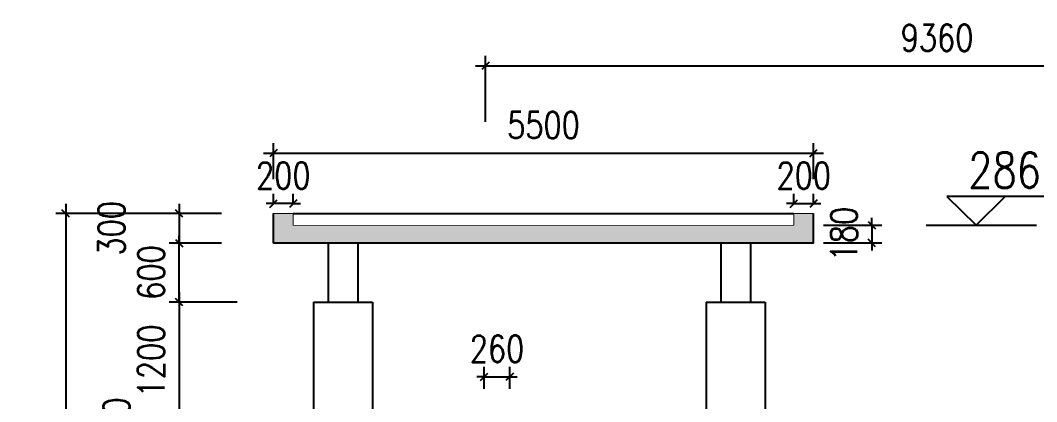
# Model space of a CAD drawing. Extents: x 249174 to 363784, y -3149 to 82603.
# Drawn here: x 315945 to 326295, y 31100 to 34979 of the extents above; entities that cross this region are included whole.
import ezdxf

# ---------------------------------------------------------------- set-up
doc = ezdxf.new("R2010")
doc.units = 0
doc.header["$LTSCALE"] = 1000
doc.header["$MEASUREMENT"] = 0
doc.linetypes.add('DOTE', pattern=[2.42, 2, -0.2, 0.02, -0.2])
doc.layers.get('0').update_dxf_attribs({"linetype": 'CONTINUOUS'})
doc.layers.get('DEFPOINTS').update_dxf_attribs({"color": 6, "linetype": 'CONTINUOUS'})
for name, color, linetype in [('111', 4, 'CONTINUOUS'), ('3', 84, 'CONTINUOUS'), ('DIM', 3, 'CONTINUOUS'), ('DOTE', 4, 'DOTE'), ('LAYER7', 8, 'CONTINUOUS'), ('PUB_TEXT', 7, 'CONTINUOUS')]:
    doc.layers.add(name, color=color, linetype=linetype)
doc.styles.add('DIM_FONT', font='SIMPLEX', dxfattribs={"width": 0.8})
doc.dimstyles.new('DIMN', dxfattribs={"dimtxt": 300, "dimasz": 1, "dimexe": 250, "dimexo": 300, "dimgap": 150, "dimtad": 1, "dimdec": 0, "dimzin": 0, "dimtxsty": 'DIM_FONT', "dimblk": '_DIMX', "dimblk1": '_DIMX', "dimblk2": '_DIMX', "dimcen": 100, "dimdle": 250, "dimclrd": 3, "dimclre": 3, "dimclrt": 7, "dimazin": 3, "dimtfac": 1, "dimtdec": 0, "dimtix": 1, "dimtmove": 0, "dimatfit": 3, "dimtolj": 1, "dimtzin": 0})

# ---------------------------------------------------------------- blocks, each defined once
blk = doc.blocks.new('_OBLIQUE')
at = {"color": 0, "linetype": 'BYBLOCK'}
blk.add_line((-0.5, -0.5), (0.5, 0.5), dxfattribs=at)
blk = doc.blocks.new('*D95')
at = {"color": 3, "linetype": 'BYBLOCK'}
for p, q in [((291136, -62940), (291136, -62268)), ((300336, -62940), (300336, -62268)), ((291036, -62368), (300436, -62368))]:
    blk.add_line(p, q, dxfattribs=at)
at = {"layer": 'DEFPOINTS', "color": 0, "linetype": 'BYBLOCK'}
for p in [(300336, -62368), (291136, -63040), (300336, -63040)]:
    blk.add_point(p, dxfattribs=at)
at = {"color": 3, "linetype": 'BYBLOCK', "xscale": 75, "yscale": 75, "zscale": 75, "rotation": 180}
blk.add_blockref('_OBLIQUE', (291136, -62368), dxfattribs=at)
at = {"color": 3, "linetype": 'BYBLOCK', "xscale": 75, "yscale": 75, "zscale": 75}
blk.add_blockref('_OBLIQUE', (300336, -62368), dxfattribs=at)
at = {"color": 7, "linetype": 'BYBLOCK', "insert": (295736, -62083), "char_height": 270, "attachment_point": 5, "style": 'DIM_FONT'}
blk.add_mtext('\\A1;9360', dxfattribs=at)
blk = doc.blocks.new('_DIMX')
blk.add_line((-150, 0), (150, 0))
at = {"const_width": 50}
blk.add_lwpolyline([(-70, -70), (70, 70)], dxfattribs=at)
blk = doc.blocks.new('*D92')
at = {"color": 3, "linetype": 'BYBLOCK'}
for p, q in [((282506, -81714), (282506, -81347)), ((288006, -81714), (288006, -81347)), ((282406, -81447), (288106, -81447))]:
    blk.add_line(p, q, dxfattribs=at)
at = {"layer": 'DEFPOINTS', "color": 0, "linetype": 'BYBLOCK'}
for p in [(288006, -81447), (282506, -81814), (288006, -81814)]:
    blk.add_point(p, dxfattribs=at)
at = {"color": 3, "linetype": 'BYBLOCK', "xscale": 75, "yscale": 75, "zscale": 75, "rotation": 180}
blk.add_blockref('_OBLIQUE', (282506, -81447), dxfattribs=at)
at = {"color": 3, "linetype": 'BYBLOCK', "xscale": 75, "yscale": 75, "zscale": 75}
blk.add_blockref('_OBLIQUE', (288006, -81447), dxfattribs=at)
at = {"color": 7, "linetype": 'BYBLOCK', "insert": (285256, -81162), "char_height": 270, "attachment_point": 5, "style": 'DIM_FONT'}
blk.add_mtext('\\A1;5500', dxfattribs=at)
blk = doc.blocks.new('*D214')
at = {"color": 3, "linetype": 'BYBLOCK'}
for p, q in [((266947, -91223), (266947, -91623)), ((267378, -91323), (266847, -91323)), ((267378, -91623), (266847, -91623))]:
    blk.add_line(p, q, dxfattribs=at)
at = {"layer": 'DEFPOINTS', "color": 0, "linetype": 'BYBLOCK'}
for p in [(267478, -91323), (266947, -91623), (267478, -91623)]:
    blk.add_point(p, dxfattribs=at)
at = {"color": 3, "linetype": 'BYBLOCK', "xscale": 75, "yscale": 75, "zscale": 75}
for p, rotation in [((266947, -91323), 90), ((266947, -91623), 270)]:
    blk.add_blockref('_OBLIQUE', p, dxfattribs=dict(at, rotation=rotation))
at = {"color": 7, "linetype": 'BYBLOCK', "insert": (266258, -91473), "char_height": 270, "attachment_point": 5, "rotation": 90, "style": 'DIM_FONT'}
blk.add_mtext('\\A1;300', dxfattribs=at)
blk = doc.blocks.new('*D215')
at = {"color": 3, "linetype": 'BYBLOCK'}
for p, q in [((266947, -91623), (266947, -91548)), ((267378, -91623), (266847, -91623)), ((266947, -92223), (266947, -91623)), ((267378, -92223), (266847, -92223)), ((266947, -92223), (266947, -92298))]:
    blk.add_line(p, q, dxfattribs=at)
at = {"layer": 'DEFPOINTS', "color": 0, "linetype": 'BYBLOCK'}
for p in [(266947, -91623), (267478, -91623), (267478, -92223)]:
    blk.add_point(p, dxfattribs=at)
at = {"color": 3, "linetype": 'BYBLOCK', "xscale": 75, "yscale": 75, "zscale": 75}
for p, rotation in [((266947, -91623), 270), ((266947, -92223), 90)]:
    blk.add_blockref('_OBLIQUE', p, dxfattribs=dict(at, rotation=rotation))
at = {"color": 7, "linetype": 'BYBLOCK', "insert": (266662, -91923), "char_height": 270, "attachment_point": 5, "rotation": 90, "style": 'DIM_FONT'}
blk.add_mtext('\\A1;600', dxfattribs=at)
blk = doc.blocks.new('*D217')
at = {"color": 3, "linetype": 'BYBLOCK'}
for p, q in [((266948, -93423), (266948, -93348)), ((267538, -93423), (266848, -93423)), ((266948, -93423), (266948, -93523)), ((266948, -93423), (266948, -93523)), ((267538, -93523), (266848, -93523)), ((266948, -93523), (266948, -93598))]:
    blk.add_line(p, q, dxfattribs=at)
at = {"layer": 'DEFPOINTS', "color": 0, "linetype": 'BYBLOCK'}
for p in [(267638, -93423), (266948, -93523), (267638, -93523)]:
    blk.add_point(p, dxfattribs=at)
at = {"color": 3, "linetype": 'BYBLOCK', "xscale": 75, "yscale": 75, "zscale": 75}
for p, rotation in [((266948, -93423), 270), ((266948, -93523), 90)]:
    blk.add_blockref('_OBLIQUE', p, dxfattribs=dict(at, rotation=rotation))
at = {"color": 7, "linetype": 'BYBLOCK', "insert": (266310, -93473), "char_height": 270, "attachment_point": 5, "rotation": 90, "style": 'DIM_FONT'}
blk.add_mtext('\\A1;100', dxfattribs=at)
blk = doc.blocks.new('*D216')
at = {"color": 3, "linetype": 'BYBLOCK'}
for p, q in [((266948, -92123), (266948, -93523)), ((267538, -92223), (266848, -92223)), ((267538, -93423), (266848, -93423))]:
    blk.add_line(p, q, dxfattribs=at)
at = {"layer": 'DEFPOINTS', "color": 0, "linetype": 'BYBLOCK'}
for p in [(267638, -92223), (266948, -93423), (267638, -93423)]:
    blk.add_point(p, dxfattribs=at)
at = {"color": 3, "linetype": 'BYBLOCK', "xscale": 75, "yscale": 75, "zscale": 75}
for p, rotation in [((266948, -92223), 90), ((266948, -93423), 270)]:
    blk.add_blockref('_OBLIQUE', p, dxfattribs=dict(at, rotation=rotation))
at = {"color": 7, "linetype": 'BYBLOCK', "insert": (266663, -92823), "char_height": 270, "attachment_point": 5, "rotation": 90, "style": 'DIM_FONT'}
blk.add_mtext('\\A1;1200', dxfattribs=at)
blk = doc.blocks.new('*D222')
at = {"color": 3, "linetype": 'BYBLOCK'}
for p, q in [((265792, -91223), (265792, -98173)), ((267078, -91323), (265692, -91323)), ((267181, -98073), (265692, -98073))]:
    blk.add_line(p, q, dxfattribs=at)
at = {"layer": 'DEFPOINTS', "color": 0, "linetype": 'BYBLOCK'}
for p in [(267178, -91323), (265792, -98073), (267281, -98073)]:
    blk.add_point(p, dxfattribs=at)
at = {"color": 3, "linetype": 'BYBLOCK', "xscale": 75, "yscale": 75, "zscale": 75}
for p, rotation in [((265792, -91323), 90), ((265792, -98073), 270)]:
    blk.add_blockref('_OBLIQUE', p, dxfattribs=dict(at, rotation=rotation))
at = {"color": 7, "linetype": 'BYBLOCK', "insert": (265507, -94698), "char_height": 270, "attachment_point": 5, "rotation": 90, "style": 'DIM_FONT'}
blk.add_mtext('\\A1;6650', dxfattribs=at)
blk = doc.blocks.new('*D174')
at = {"color": 3, "linetype": 'BYBLOCK'}
for p, q in [((288978, -63771), (288978, -63671)), ((289178, -63771), (289178, -63671)), ((288978, -63771), (288903, -63771)), ((289178, -63771), (288978, -63771)), ((289178, -63771), (289253, -63771))]:
    blk.add_line(p, q, dxfattribs=at)
at = {"layer": 'DEFPOINTS', "color": 0, "linetype": 'BYBLOCK'}
for p in [(288978, -63771), (288978, -63871), (289178, -63871)]:
    blk.add_point(p, dxfattribs=at)
at = {"color": 3, "linetype": 'BYBLOCK', "xscale": 75, "yscale": 75, "zscale": 75}
blk.add_blockref('_OBLIQUE', (288978, -63771), dxfattribs=at)
at = {"color": 3, "linetype": 'BYBLOCK', "xscale": 75, "yscale": 75, "zscale": 75, "rotation": 180}
blk.add_blockref('_OBLIQUE', (289178, -63771), dxfattribs=at)
at = {"color": 7, "linetype": 'BYBLOCK', "insert": (289078, -63486), "char_height": 270, "attachment_point": 5, "style": 'DIM_FONT'}
blk.add_mtext('\\A1;200', dxfattribs=at)
blk = doc.blocks.new('*D93')
at = {"color": 3, "linetype": 'BYBLOCK'}
for p, q in [((284505, -80982), (284505, -80760)), ((284764, -80982), (284764, -80760)), ((284505, -80860), (284430, -80860)), ((284505, -80860), (284764, -80860)), ((284764, -80860), (284839, -80860))]:
    blk.add_line(p, q, dxfattribs=at)
at = {"layer": 'DEFPOINTS', "color": 0, "linetype": 'BYBLOCK'}
for p in [(284764, -80860), (284505, -81082), (284764, -81082)]:
    blk.add_point(p, dxfattribs=at)
at = {"color": 3, "linetype": 'BYBLOCK', "xscale": 75, "yscale": 75, "zscale": 75}
blk.add_blockref('_OBLIQUE', (284505, -80860), dxfattribs=at)
at = {"color": 3, "linetype": 'BYBLOCK', "xscale": 75, "yscale": 75, "zscale": 75, "rotation": 180}
blk.add_blockref('_OBLIQUE', (284764, -80860), dxfattribs=at)
at = {"color": 7, "linetype": 'BYBLOCK', "insert": (284635, -80575), "char_height": 270, "attachment_point": 5, "style": 'DIM_FONT'}
blk.add_mtext('\\A1;260', dxfattribs=at)
blk = doc.blocks.new('*D175')
at = {"color": 3, "linetype": 'BYBLOCK'}
for p, q in [((295073, -63991), (295073, -63916)), ((294578, -63991), (295173, -63991)), ((295073, -63991), (295073, -64171)), ((294578, -64171), (295173, -64171)), ((295073, -64171), (295073, -64246))]:
    blk.add_line(p, q, dxfattribs=at)
at = {"layer": 'DEFPOINTS', "color": 0, "linetype": 'BYBLOCK'}
for p in [(294478, -63991), (294478, -64171), (295073, -64171)]:
    blk.add_point(p, dxfattribs=at)
at = {"color": 3, "linetype": 'BYBLOCK', "xscale": 75, "yscale": 75, "zscale": 75}
for p, rotation in [((295073, -63991), 270), ((295073, -64171), 90)]:
    blk.add_blockref('_OBLIQUE', p, dxfattribs=dict(at, rotation=rotation))
at = {"color": 7, "linetype": 'BYBLOCK', "insert": (294788, -64081), "char_height": 270, "attachment_point": 5, "rotation": 90, "style": 'DIM_FONT'}
blk.add_mtext('\\A1;180', dxfattribs=at)
blk = doc.blocks.new('*D173')
at = {"color": 3, "linetype": 'BYBLOCK'}
for p, q in [((294278, -63771), (294278, -63671)), ((294478, -63771), (294478, -63671)), ((294278, -63771), (294203, -63771)), ((294278, -63771), (294478, -63771)), ((294478, -63771), (294553, -63771))]:
    blk.add_line(p, q, dxfattribs=at)
at = {"layer": 'DEFPOINTS', "color": 0, "linetype": 'BYBLOCK'}
for p in [(294478, -63771), (294278, -63871), (294478, -63871)]:
    blk.add_point(p, dxfattribs=at)
at = {"color": 3, "linetype": 'BYBLOCK', "xscale": 75, "yscale": 75, "zscale": 75}
blk.add_blockref('_OBLIQUE', (294278, -63771), dxfattribs=at)
at = {"color": 3, "linetype": 'BYBLOCK', "xscale": 75, "yscale": 75, "zscale": 75, "rotation": 180}
blk.add_blockref('_OBLIQUE', (294478, -63771), dxfattribs=at)
at = {"color": 7, "linetype": 'BYBLOCK', "insert": (294378, -63486), "char_height": 270, "attachment_point": 5, "style": 'DIM_FONT'}
blk.add_mtext('\\A1;200', dxfattribs=at)

msp = doc.modelspace()

# ---------------------------------------------------------------- hatches: boundary and pattern name
at = {"layer": 'LAYER7', "linetype": 'BYBLOCK'}
h = msp.add_hatch(dxfattribs=at)
h.set_pattern_fill('AN31C', color=256, scale=300, style=0)
h.set_pattern_definition([(45, (29544.456, 96885.15), (-42.426407, 42.426407), []), (50, (29544.46, 96885.15), (215.17805, -18.82564), [22.5, -247.5]), (355, (29544.46, 96885.15), (-41.6254, 225.65764), [18, -198]), (100.4514, (29562.39, 96883.58), (173.55281, 206.83186), [19.12206, -210.34263]), (46.1842, (29544.46, 96945.15), (320.17231, -49.6557), [33.75, -371.25]), (96.6356, (29571.14, 96941), (280.3988, 292.23536), [28.6831, -315.5139]), (351.1842, (29544.46, 96945.15), (280.3986, 292.23558), [27, -297]), (21, (29574.46, 96930.15), (179.07212, -120.78567), [22.5, -247.5]), (326, (29574.46, 96930.15), (72.9946, 217.54501), [18, -198]), (71.4514, (29589.38, 96920.09), (252.06679, 96.75915), [19.12206, -210.34263]), (37.5, (29544.456, 96885.15), (3.647957, 99.868156), [0, -195.6, 0, -201, 0, -198.75]), (7.5, (29544.46, 96885.15), (78.92086, 118.323514), [0, -114.6, 0, -191.1, 0, -75.75]), (327.5, (29477.556, 96885.15), (160.14673, -6.766462), [0, -75, 0, -234, 0, -310.5]), (317.5, (29447.56, 96885.15), (174.95585, 30.031495), [0, -97.5, 0, -155.4, 0, -220.5])])
h.paths.add_polyline_path([(324022.6, 33013.8), (323822.6, 33013.8), (323822.6, 32893.8), (318722.6, 32893.8), (318722.6, 33013.8), (318522.6, 33013.8), (318522.6, 32713.8), (324022.6, 32713.8)])

# ---------------------------------------------------------------- linework, layer by layer
at = {"layer": '111', "linetype": 'BYBLOCK'}
for p, q in [((318522.6, 32713.8), (318522.6, 33013.8)), ((324022.6, 32713.8), (324022.6, 33013.8))]:
    msp.add_line(p, q, dxfattribs=at)
at = {"layer": '111', "linetype": 'BYBLOCK', "const_width": 10}
for points in [[(324022.6, 33013.8), (324022.6, 32713.8), (318522.6, 32713.8), (318522.6, 33013.8), (318722.6, 33013.8), (318722.6, 32893.8), (323822.6, 32893.8)], [(323822.6, 32893.8), (323822.6, 33013.8), (324022.6, 33013.8)]]:
    msp.add_lwpolyline(points, dxfattribs=at)
at = {"layer": '3'}
for p, q in [((327667.9, 33187.4), (325378.9, 33187.4)), ((325378.9, 33187.4), (325677, 32893.8)), ((325677, 32893.8), (325975.1, 33187.4)), ((325167.9, 32893.8), (326293.9, 32893.8))]:
    msp.add_line(p, q, dxfattribs=at)
at = {"layer": 'DOTE', "linetype": 'BYBLOCK'}
for p, q in [((324022.6, 32713.8), (318522.6, 32713.8)), ((319080.3, 32713.8), (319080.3, 32113.8)), ((319380.3, 32713.8), (319380.3, 32113.8)), ((323079.4, 32713.8), (323079.4, 32113.8)), ((323379.4, 32713.8), (323379.4, 32113.8)), ((318930.3, 32113.8), (318930.3, 26413.8)), ((318930.3, 32113.8), (319530.3, 32113.8)), ((319530.3, 32113.8), (319530.3, 26413.8)), ((322929.4, 32113.8), (323529.4, 32113.8)), ((322929.4, 32113.8), (322929.4, 30913.8)), ((323529.4, 32113.8), (323529.4, 30913.8))]:
    msp.add_line(p, q, dxfattribs=at)
at = {"layer": 'LAYER7', "linetype": 'BYBLOCK'}
msp.add_line((318722.6, 33013.8), (323822.6, 33013.8), dxfattribs=at)

# ---------------------------------------------------------------- texts
at = {"layer": 'PUB_TEXT', "linetype": 'CONTINUOUS', "style": 'DIM_FONT', "width": 0.8}
msp.add_text('286.130', height=360, dxfattribs=at).set_placement((325597.8, 33274.8))

# ---------------------------------------------------------------- dimensions: what is measured, and where the dimension line sits
at = {"layer": 'DIM', "linetype": 'BYBLOCK'}
for base, p1, p2, text, picture, middle, set_off in [((329880.4, 34516.8), (320680.8, 33845.2), (329880.4, 33845.2), '9360', '*D95', (325280.6, 34801.8), (29544.5, 96885.2)), ((320927.8, 31352.3), (320669.1, 31130.6), (320927.8, 31130.6), '260', '*D93', (320798.5, 31637.3), (36163.9, 112212.7))]:
    dim = msp.add_linear_dim(base=base, p1=p1, p2=p2, text=text, dimstyle='DIMN', override={"dimtxt": 270, "dimasz": 75, "dimexe": 100, "dimexo": 100, "dimblk1": 'OBLIQUE', "dimblk2": 'OBLIQUE', "dimsah": 1, "dimdle": 100}, dxfattribs=at)
    dim.commit()
    dim.dimension.update_dxf_attribs({"geometry": picture, "text_midpoint": middle, "insert": set_off})
for base, p1, p2, picture, middle, set_off in [((324022.6, 33629.2), (318522.6, 33262.5), (324022.6, 33262.5), '*D92', (321272.6, 33914.2), (36016.4, 115076)), ((318522.6, 33113.8), (318722.6, 33013.8), (318522.6, 33013.8), '*D174', (318622.6, 33398.8), (29544.5, 96885.2)), ((324022.6, 33113.8), (323822.6, 33013.8), (324022.6, 33013.8), '*D173', (323922.6, 33398.8), (29544.5, 96885.2))]:
    dim = msp.add_linear_dim(base=base, p1=p1, p2=p2, dimstyle='DIMN', override={"dimtxt": 270, "dimasz": 75, "dimexe": 100, "dimexo": 100, "dimblk1": 'OBLIQUE', "dimblk2": 'OBLIQUE', "dimsah": 1, "dimdle": 100}, dxfattribs=at)
    dim.commit()
    dim.dimension.update_dxf_attribs({"geometry": picture, "text_midpoint": middle, "insert": set_off})
for base, p1, p2, picture, middle in [((317561.8, 32713.8), (318092.4, 33013.8), (318092.6, 32713.8), '*D214', (316872.4, 32863.8)), ((317562.9, 30813.8), (318252.3, 30913.8), (318252.3, 30813.8), '*D217', (316924.8, 30863.8))]:
    dim = msp.add_linear_dim(base=base, p1=p1, p2=p2, angle=90, dimstyle='DIMN', override={"dimtxt": 270, "dimasz": 75, "dimexe": 100, "dimexo": 100, "dimblk1": 'OBLIQUE', "dimblk2": 'OBLIQUE', "dimsah": 1, "dimdle": 100}, dxfattribs=at)
    dim.commit()
    dim.dimension.update_dxf_attribs({"geometry": picture, "text_midpoint": middle, "dimtype": 128, "insert": (50614.5, 124336.6)})
dim = msp.add_linear_dim(base=(316406.8, 26263.8), p1=(317792.4, 33013.8), p2=(317896, 26263.8), angle=90, text='6650', dimstyle='DIMN', override={"dimtxt": 270, "dimasz": 75, "dimexe": 100, "dimexo": 100, "dimblk1": 'OBLIQUE', "dimblk2": 'OBLIQUE', "dimsah": 1, "dimdle": 100}, dxfattribs=at)
dim.commit()
dim.dimension.update_dxf_attribs({"geometry": '*D222', "text_midpoint": (316121.8, 29638.8), "insert": (50614.5, 124336.6)})
for base, p1, p2, picture, middle, set_off in [((324617.7, 32713.8), (324022.6, 32893.8), (324022.6, 32713.8), '*D175', (324332.7, 32803.8), (29544.5, 96885.2)), ((317561.8, 32713.8), (318092.4, 32113.8), (318092.6, 32713.8), '*D215', (317276.8, 32413.8), (50614.5, 124336.6)), ((317562.9, 30913.8), (318252.3, 32113.8), (318252.3, 30913.8), '*D216', (317277.9, 31513.8), (50614.5, 124336.6))]:
    dim = msp.add_linear_dim(base=base, p1=p1, p2=p2, angle=90, dimstyle='DIMN', override={"dimtxt": 270, "dimasz": 75, "dimexe": 100, "dimexo": 100, "dimblk1": 'OBLIQUE', "dimblk2": 'OBLIQUE', "dimsah": 1, "dimdle": 100}, dxfattribs=at)
    dim.commit()
    dim.dimension.update_dxf_attribs({"geometry": picture, "text_midpoint": middle, "insert": set_off})

doc.saveas('drawing.dxf')
